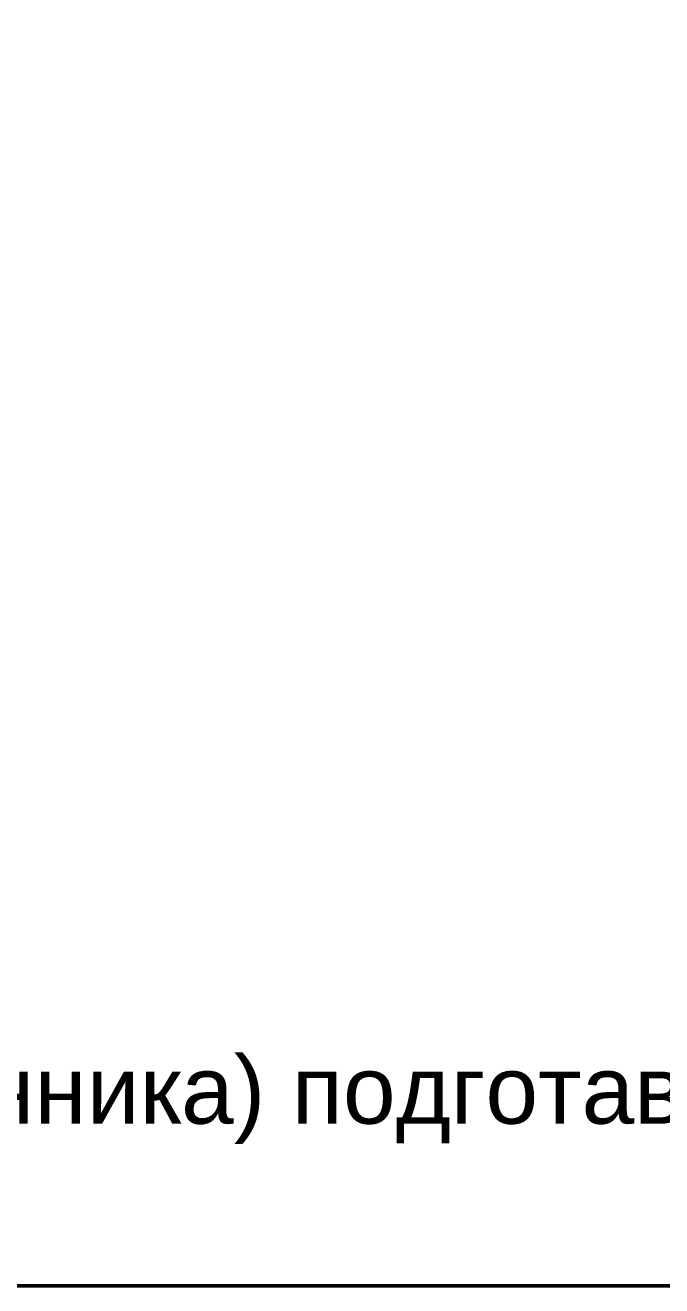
# Model space of a CAD drawing. Header units: millimetres. Extents: x -695119 to 412940, y -249585 to 622758.
# Drawn here: x 14.433 to 15.867, y 0.195 to 3.032 of the extents above; entities that cross this region are included whole.
import ezdxf

# ---------------------------------------------------------------- set-up
doc = ezdxf.new("R2010")
doc.units = ezdxf.units.MM
for name, color, linetype in [('PDF _050_основной', 7, 'Continuous'), ('PDF _СОТС', 7, 'Continuous'), ('PDF _Текст', 7, 'Continuous')]:
    doc.layers.add(name, color=color, linetype=linetype)
doc.styles.add('PDF Arial', font='arial.ttf')

msp = doc.modelspace()

# ---------------------------------------------------------------- linework, layer by layer
at = {"layer": 'PDF _050_основной', "lineweight": 50}
msp.add_lwpolyline([(0.7917, 0.195), (23.1919, 0.195), (23.1919, 16.3355), (0.7917, 16.3355)], close=True, dxfattribs=at)
at = {"layer": 'PDF _СОТС', "lineweight": 0}
msp.add_lwpolyline([(0.7917, 0.195), (23.1919, 0.195), (23.1919, 16.3355), (0.7917, 16.3355)], close=True, dxfattribs=at)

# ---------------------------------------------------------------- texts
at = {"layer": 'PDF _Текст', "lineweight": 15, "insert": (2.2502, 0.5137), "char_height": 0.1527736, "attachment_point": 7, "style": 'PDF Arial'}
msp.add_mtext('1 комплект оборудования АРМ контроллера (охранника) поставляет ДИТ, коммуникации под 2-й АРМ контроллера (охранника) подготавливаются в', dxfattribs=at)

doc.saveas('drawing.dxf')
